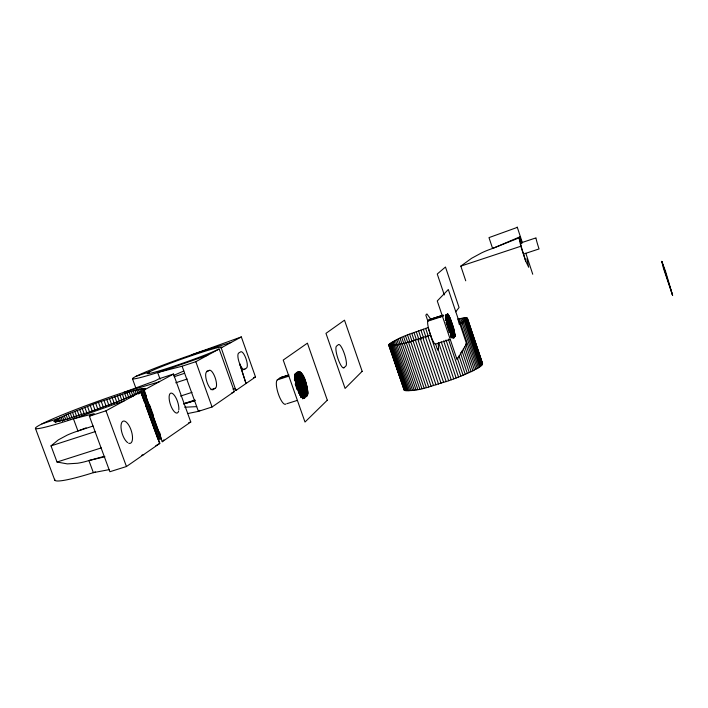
<?xml version="1.0" encoding="UTF-8"?>
<svg xmlns="http://www.w3.org/2000/svg" width="708" height="708" viewBox="0 0 708 708"><rect width="100%" height="100%" fill="white"/><g stroke="black" fill="none" stroke-linecap="round" stroke-linejoin="round"><path stroke-width="1.06" d="M455.032 335.884L453.554 327.919L450.005 317.83L447.606 313.83L445.978 315.308A12.204 1.717 72.2 0 0 448.633 328.494A12.204 1.717 72.2 0 0 453.731 338.309L455.032 335.884L451.04 337.158M307.847 393.241C307.538 388.347 304.006 366.036 295.935 373.939A12.93 3.469 72.4 0 0 297.413 388.435A12.93 3.469 72.4 0 0 304.458 398.188L307.201 395.719L307.847 393.241L300.661 395.515M459.51 324.131L457.784 319.007L464.262 317.936L467.307 318.193L482.387 363.169C481.953 367.319 475.926 368.656 472.855 370.824C464.244 375.063 455.253 378.47 446.182 381.594C432.632 385.134 418.322 392.232 404.206 390.17L388.692 345.061C399.445 335.884 414.976 332.893 428.03 327.521L430.836 335.796M404.206 390.17L404.135 389.09M163.902 439.863L162.221 441.774L143.609 390.285L145.388 388.904L145.043 388.418L139.742 389.161L129.148 392.037L95.642 403.277L66.154 414.87L57.074 419.154L53.808 421.534L57.074 421.587L64.658 419.782L89.748 411.87L118.909 401.197L141.104 391.674L159.902 443.367L155.831 445.713M459.005 324.007L465.899 320.255L467.307 318.193M465.74 280.802L460.828 266.12L471.572 258.314L481.767 252.791A55.79 31.064 -21.7 0 1 492.591 248.464L519.044 237.888L519.734 236.923L521.761 243.225M438.102 343.176L438.668 348.681L437.624 350.115L435.624 344.044L449.739 339.548M236.578 389.843A39.356 3.505 -19.7 0 1 236.268 390.188L235.923 390.497L221.197 347.84A39.489 2.115 -19.4 0 0 215.887 348.097L214.595 348.442A39.489 2.115 -19.4 0 0 165.911 364.939A39.489 2.115 -19.4 0 0 150.441 373.231A39.489 2.115 -19.4 0 0 195.789 358.522L198.054 357.673A39.489 2.115 -19.4 0 0 218.391 349.371L219.188 348.973L234.357 391.577L233.587 392.037A39.356 3.505 -19.7 0 1 231.41 393.232M455.713 311.803L459.067 307.529L445.474 267.022L437.252 274.005L444.305 294.944M443.261 315.078L429.269 319.6L427.818 321.184A12.16 1.903 72.2 0 0 430.314 334.362A12.16 1.903 72.2 0 0 435.588 344.097M104.908 456.757L88.898 460.554A59.729 30.417 -33.5 0 1 77.623 463.236L67.322 463.89L57.029 462.032L51.003 445.881L58.383 439.845L67.189 435.119A59.676 21.417 -7.6 0 1 77.951 430.995L86.111 427.862M285.837 404.029L285.758 404.109A12.886 3.655 72.4 0 1 278.527 394.453A12.886 3.655 72.4 0 1 277.217 379.948L280.262 377.691L288.395 375.382M143.52 390.347L173.478 374.036L190.779 422.003L162.291 441.686M187.611 413.578L198.417 411.366L212.064 406.994L234.18 391.683M126.449 466.528L159.654 443.509L140.848 391.789L105.988 410.799L89.403 416.207L109.873 471.732L126.449 466.528L105.988 410.799M235.968 390.444L255.508 376.966L241.331 336.928L191.886 354.717M199.93 410.339L198.417 411.366L182.098 366.222L157.672 372.541L160.088 379.205M182.098 366.222L195.824 361.691L219.002 349.062M220.869 348.044L241.331 336.928M89.403 416.207L94.217 413.622L73.446 418.817A67.915 4.319 -19.8 0 1 40.568 424.596A67.915 4.319 -19.8 0 1 123.847 392.329L155.45 380.718L159.061 378.771L173.478 374.036M173.796 375.39L183.814 370.992M519.734 236.923L492.591 248.464L488.989 237.614L516.672 227.613M95.421 471.909L93.368 472.652A67.632 7.142 -20.3 0 1 54.808 479.254M141.627 455.315L143.68 454.58M124.077 400.932L73.446 418.817L77.951 430.995L93.12 426.021M207.771 355.186L166.884 369.558A55.074 2.956 -19.4 0 1 135.325 376.683A55.074 2.956 -19.4 0 1 200.992 351.646L231.401 342.327M388.692 345.061C402.702 345.955 416.897 338.769 430.464 335.176L446.182 381.594M520.946 245.278A10.16 0.69 72 0 1 520.663 242.968L536.062 237.861A10.195 0.566 72.1 0 0 539.053 248.942L523.531 254.057L525.708 261.119L528.717 267.297L526.885 258.827M460.828 266.12L520.814 246.251L519.044 237.888L521.663 243.357M136.095 376.284L149.733 371.771M174.124 376.736L184.39 373.364M41.949 423.88L58.215 418.552L59.366 421.658M206.701 371.284L208.772 370.603M175.726 382.78L187.239 379.01M242.782 369.78L244.853 369.107M180.522 396.082L192.036 392.347M210.966 389.657L215.108 388.32M429.269 319.6L442.615 315.449M428.942 319.954L442.969 315.414M430.96 319.574L437.942 317.317M439.934 316.671L442.925 315.706M445.907 314.733L447.907 314.095M440.102 316.865L443.093 315.901M446.084 314.927L448.076 314.29M442.996 316.237L427.871 321.122L425.818 315.078L426.906 313.927L431.128 319.689M445.27 315.494L448.252 314.52M253.482 377.621L255.508 376.966M445.456 315.768L448.447 314.803M445.659 316.087L448.642 315.122M445.695 316.503L448.854 315.485M445.916 316.901L449.067 315.883M446.137 317.334L449.297 316.317M445.323 318.149L449.527 316.786M51.003 445.881L95.553 431.499M445.562 318.653L449.766 317.29M183.549 403.719L194.992 400.02M445.801 319.184L450.005 317.83M446.049 319.742L450.253 318.388M445.252 320.671L450.5 318.981M446.553 320.945L450.748 319.591M446.801 321.574L451.005 320.228M446.005 322.574L451.253 320.883M446.261 323.237L451.5 321.556M446.509 323.928L451.748 322.237M280.262 377.691L288.935 374.948M296.74 372.39L299.219 371.647M280.943 377.621L288.138 375.311M297.395 372.337L299.449 371.673M296.608 372.744L299.696 371.753M281.465 377.815L284.545 376.824M295.847 373.196L299.953 371.877M446.757 324.618L451.996 322.936M295.086 373.691L300.219 372.045M295.369 373.913L300.493 372.266M277.324 379.869L288.758 376.196M446.996 325.326L452.235 323.644M294.634 374.505L300.785 372.523M294.926 374.806L301.077 372.833M447.235 326.043L452.474 324.353M295.236 375.16L301.378 373.187M294.519 375.877L301.688 373.576M447.465 326.76L452.704 325.069M294.829 376.311L301.997 374.01M447.686 327.477L452.934 325.786M295.147 376.78L302.307 374.479M447.899 328.185L453.147 326.503M294.44 377.612L302.626 374.992M294.758 378.152L302.935 375.532M448.111 328.901L453.359 327.211M295.077 378.727L303.254 376.107M448.306 329.601L453.554 327.919M294.369 379.656L303.564 376.709M448.491 330.291L453.748 328.609M294.687 380.284L303.874 377.337M449.722 330.636L453.925 329.291M294.997 380.939L304.183 377.992M448.837 331.636L454.094 329.955M448.996 332.282L454.244 330.601M295.298 381.612L304.484 378.674M450.182 332.574L454.386 331.229M295.59 382.311L304.776 379.373M450.315 333.176L454.518 331.84M295.873 383.028L305.06 380.09M450.43 333.76L454.633 332.415M450.527 334.309L454.74 332.964M295.13 384.081L305.343 380.824M450.615 334.831L454.828 333.486M295.404 384.825L305.608 381.568M450.686 335.318L454.899 333.972M450.739 335.778L454.952 334.433M295.661 385.577L305.865 382.32M57.029 462.032L101.271 447.907M451.014 336.123L454.996 334.849M451.04 336.504L455.023 335.238M295.9 386.329L306.104 383.072M451.049 336.849L455.032 335.583M451.014 337.424L455.005 336.15M451.978 337.327L454.97 336.371M296.13 387.09L306.343 383.842M451.925 337.504L454.917 336.548M451.651 337.893L454.66 336.937M297.369 387.533L306.555 384.603M188.717 422.667L190.779 422.003M296.555 388.612L306.759 385.356M296.74 389.365L306.945 386.117M297.926 389.781L307.122 386.86M298.077 390.515L307.272 387.595M298.218 391.232L307.414 388.311M298.334 391.94L307.538 389.011M298.431 392.621L307.635 389.701M298.511 393.285L307.723 390.356M299.599 393.595L307.785 390.993M299.634 394.206L307.83 391.604M299.661 394.781L307.856 392.179M299.661 395.329L307.856 392.728M300.626 395.993L307.812 393.719M300.573 396.436L307.759 394.152M300.493 396.834L307.679 394.551M301.422 396.869L307.591 394.914M301.307 397.179L307.476 395.223M301.174 397.454L307.352 395.498M301.024 397.675L307.201 395.719M286.873 403.702L297.263 400.418M302.466 398.772L304.537 398.117M184.009 403.861L195.107 400.542M123.847 392.329L159.07 381.869M183.699 403.87L194.709 400.631M104.288 456.324L88.898 460.554L93.368 472.652L109.191 469.625M161.397 438.774L157.919 439.137L145.68 405.48M184.682 407.224L196.7 406.631M520.663 242.968L519.044 237.888M481.546 362.717L482.387 363.169M239.64 363.647L246.021 383.515L239.64 363.647A8.691 2.664 71.8 0 1 238.561 353.115L240.862 351.743A8.638 2.628 71.7 0 1 245.95 358.531A8.638 2.628 71.7 0 1 246.605 367.983L244.34 369.434A8.691 2.664 71.8 0 1 239.844 364.142M661.803 261.376L665.547 271.341L672.6 295.333L663.485 268.456L661.803 261.376L672.6 295.333M35.462 428.446L54.79 480.219M60.959 417.216L62.49 421.331M59.507 417.906L60.658 421.003M57.074 419.154L57.844 421.225M56.091 419.694L56.852 421.729M55.286 420.18L56.038 422.225M54.649 420.614L55.41 422.658M82.181 408.339L84.464 414.525M79.641 409.33L81.924 415.525M77.163 410.313L79.075 415.481M74.765 411.268L76.676 416.454M72.455 412.215L74.34 417.295M70.251 413.127L72.136 418.216M68.145 414.012L70.03 419.118M66.154 414.87L68.048 419.986M64.295 415.693L65.809 419.791M62.561 416.472L64.083 420.579M101.182 401.286L103.448 407.436M98.412 402.277L100.678 408.436M95.642 403.277L97.908 409.436M92.89 404.286L95.155 410.454M90.155 405.303L92.429 411.472M87.456 406.321L89.73 412.49M84.792 407.33L87.075 413.516M122.316 394.144L124.192 399.285M119.864 394.922L121.741 400.064M117.342 395.745L119.218 400.878M114.749 396.604L117.006 402.764M112.112 397.489L114.369 403.649M109.421 398.4L111.678 404.56M106.704 399.347L108.961 405.498M103.952 400.303L106.209 406.454M143.936 388.409L144.68 390.471M144.503 390.993L146.37 396.126M149.353 404.339L153.459 415.623M159.424 432.048L160.548 435.128M143.122 388.506L161.026 437.756M142.158 388.665L160.397 438.836M141.025 388.887L159.229 438.951M139.742 389.161L144.565 402.418M138.308 389.506L139.821 393.657M136.732 389.904L138.246 394.055M132.449 378.718L135.839 388.028M135.024 390.356L136.538 394.498M133.184 390.86L134.697 395.002M131.228 391.427L133.104 396.586M129.148 392.037L131.033 397.188M126.971 392.692L128.847 397.843M124.688 393.391L126.564 398.542M195.824 361.691L212.064 406.994M404.162 343.123L419.853 389.126M401.746 337.415L403.87 343.663M402.197 343.61L417.87 389.542M400.002 338.176L401.781 343.389M400.347 344.044L416.003 389.904M398.356 338.92L400.144 344.141M398.604 344.433L414.242 390.214M396.825 339.636L398.613 344.858M395.409 340.318L412.605 390.471M394.117 340.973L411.1 390.666M392.949 341.592L409.728 390.798M391.913 342.176L408.498 390.878M391.011 342.725L392.073 345.814M391.887 345.548L407.401 390.904M390.258 343.23L391.312 346.318M390.975 345.601L406.463 390.869M389.639 343.69L405.666 390.781M389.179 344.106L405.029 390.63M388.86 344.469L404.534 390.427M388.701 344.787L404.002 389.497M423.251 329.158L426.057 337.433M425.349 336.884L441.084 383.285M420.888 329.99L423.694 338.265M422.8 337.707L438.535 384.09M418.543 330.822L421.357 339.105M420.278 338.512L436.022 384.86M416.242 331.671L419.056 339.946M417.791 339.282L433.526 385.594M413.976 332.512L416.437 339.76M415.348 340.017L431.084 386.294M411.764 333.353L414.233 340.601M412.959 340.725L428.694 386.957M409.613 334.185L412.083 341.442M410.64 341.389L426.366 387.568M407.525 335.017L410.003 342.274M408.392 342.008L424.11 388.134M405.516 335.831L407.64 342.061M406.233 342.592L421.933 388.657M403.587 336.627L405.711 342.867M448.35 339.079L460.855 376.16M446.013 339.982L458.536 377.081M443.624 340.884L456.156 378.001M441.173 341.787L453.722 378.922M438.677 342.69L451.235 379.824M437.898 348.734L448.722 380.718M425.632 328.335L428.437 336.61M427.906 336.034L443.633 382.453M465.926 317.883L481.759 365.222M465.165 317.883L481.166 365.779M464.262 317.936L480.422 366.381M463.227 318.051L479.52 367.027M462.05 318.211L463.43 322.335M463.103 321.945L478.466 367.718M460.749 318.423L462.474 323.574M461.881 322.6L477.272 368.443M459.324 318.689L461.05 323.821M460.51 323.282L475.935 369.204M465.678 343.867L474.457 370.001M464.758 346.743L472.855 370.824M463.368 348.61L471.121 371.665M462.023 350.991L469.271 372.541M460.395 352.876L467.315 373.426M459.014 355.814L465.253 374.328M457.2 357.744L463.094 375.24M467.466 318.405L482.599 363.717M466.997 318.034L482.042 362.912M466.537 317.927L467.236 320.016M466.846 319.503L482.06 364.877M517.203 226.985L522.38 242.738M525.832 253.243L532.735 274.235M520.814 246.251L525.708 261.119M127.59 442.589A11.655 4.77 72.3 0 1 121.28 423.818A11.655 4.77 72.3 0 1 130.803 429.331A11.655 4.77 72.3 0 1 128.644 443.199M523.531 254.057A10.16 0.69 72 0 1 521.044 245.685M178.637 411.021A10.443 3.85 72 0 1 170.584 405.02A10.443 3.85 72 0 1 172.389 393.436A10.443 3.85 72 0 1 178.832 409.737M232.923 389.108A39.356 3.505 -19.7 0 1 235.392 388.878M466.545 343.761L457.067 359.664L437.27 300.953L448.314 289.501L466.545 343.761M362.16 371.319L345.088 388.435L325.972 333.353L344.504 320.175L362.16 371.319M327.308 400.197L304.998 422.039L283.227 360.062L307.414 343.159L327.308 400.197M343.973 367.762L343.911 367.824A11.487 2.655 72.2 0 1 338.043 358.868A11.487 2.655 72.2 0 1 336.406 346.221L338.592 344.504A11.399 2.611 72.1 0 1 344.283 353.504A11.399 2.611 72.1 0 1 346 365.894L343.973 367.762M213.09 389.63L213.011 389.683A9.505 3.186 71.9 0 1 207.108 382.47A9.505 3.186 71.9 0 1 206.612 371.859L209.382 370.249A9.434 3.142 71.8 0 1 215.09 377.514A9.434 3.142 71.8 0 1 215.701 387.931L213.09 389.63"/></g></svg>
